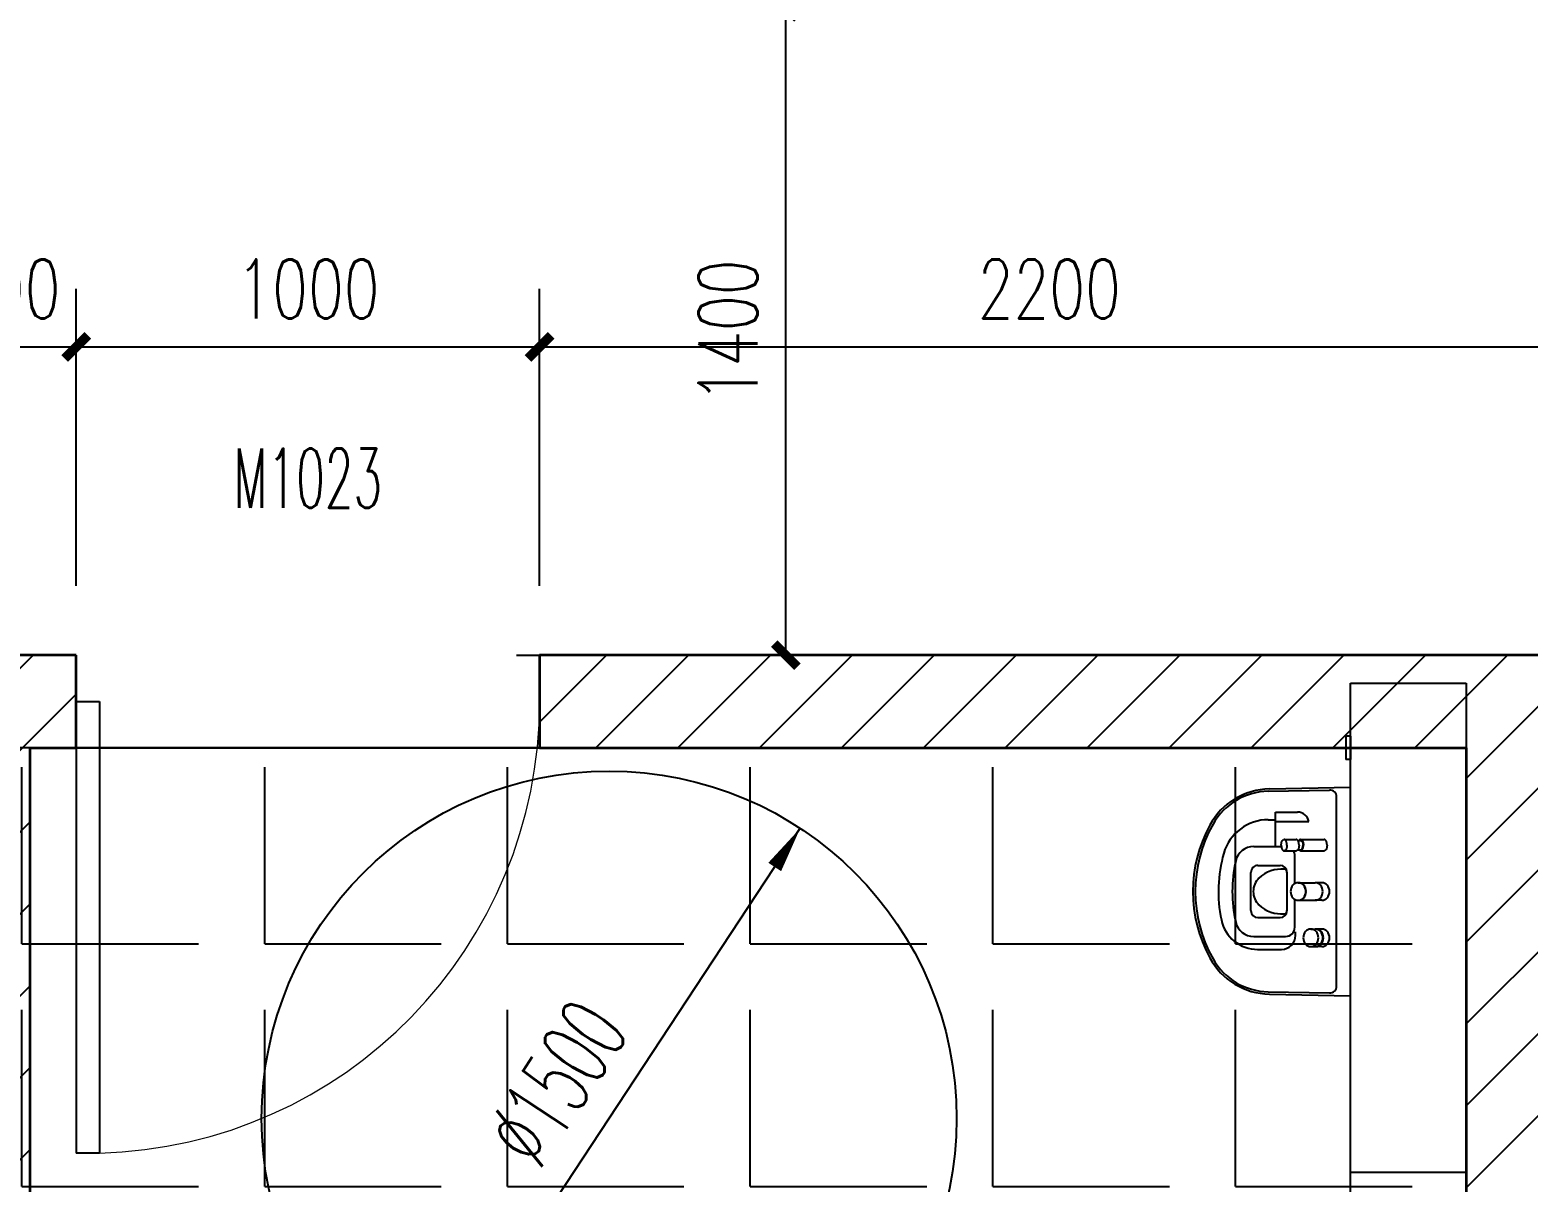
# Model space of a CAD drawing. Header units: millimetres. Extents: x 434053 to 1059003, y -2417481 to 936527.
# Drawn here: x 551930 to 555163, y -2129059 to -2126572 of the extents above; entities that cross this region are included whole.
import ezdxf

# ---------------------------------------------------------------- set-up
doc = ezdxf.new("R2010")
doc.units = ezdxf.units.MM
doc.header["$LTSCALE"] = 1000
doc.header["$MEASUREMENT"] = 0
doc.layers.get('Defpoints').update_dxf_attribs({"color": 6})
for name, color, linetype in [('A-ANNO-DIMS', 3, 'Continuous'), ('A-WALL-PATT', 8, 'Continuous'), ('fur2023', 252, 'Continuous'), ('PUB_HATCH', 8, 'Continuous'), ('WINDOW', 4, 'Continuous'), ('WINDOW_TEXT', 7, 'Continuous')]:
    doc.layers.add(name, color=color, linetype=linetype)
doc.layers.add('A-WALL', color=5, linetype='Continuous', lineweight=35)
doc.styles.add('_TCH_DIM', font='SIMPLEX.shx', dxfattribs={"width": 0.8, "height": 3, "bigfont": 'GBCBIG.shx'})
doc.styles.add('_TCH_DIM_T3', font='SIMPLEX', dxfattribs={"width": 0.705882, "bigfont": 'GBCBIG'})
doc.styles.add('_TCH_WINDOW', font='SIMPLEX.shx', dxfattribs={"width": 0.8, "height": 3.5, "bigfont": 'GBCBIG.shx'})
doc.dimstyles.new('_TCH_ARCH&&50', dxfattribs={"dimtxt": 127.5, "dimasz": 50, "dimexe": 125, "dimexo": 150, "dimgap": 61.25, "dimtad": 1, "dimdec": 0, "dimzin": 0, "dimdsep": 46, "dimtxsty": '_TCH_DIM_T3', "dimblk": 'ARCHTICK', "dimcen": 0.09, "dimclrt": 7, "dimazin": 2, "dimtfac": 1, "dimtdec": 0, "dimtix": 1, "dimtmove": 2, "dimatfit": 3, "dimfxl": 1, "dimtolj": 1, "dimtzin": 0, "dimarcsym": 0})
pattern_1 = [(45, (-1713816.56, -1462893.01), (-88.388383, 88.388383), [])]

# ---------------------------------------------------------------- blocks, each defined once
blk = doc.blocks.new('dgasdgghAccessible Toilet')
at = {"linetype": 'Continuous'}
for p, q in [((-2190, 0), (0, 0)), ((-2190, -250.000048), (-2190, 0)), ((-1133, 0), (-1133, -250.000048)), ((-1950, -0.000048), (-1530, -0.000048)), ((-200, -250.000048), (-2190, -250.000048)), ((-2075, -250.000048), (-2075, -260.000048)), ((-2075, -250.000048), (-2025, -250.000048)), ((-2025, -250.000048), (-2025, -260.000048)), ((-1965.000003, -251.314868), (-1965.000003, -250.000048)), ((-1514.999997, -250.000048), (-1965.000003, -250.000048)), ((-1961.559169, -424.767429), (-1965.000003, -250.000048)), ((-1518.440831, -424.767429), (-1514.999997, -250.000048)), ((-1514.999997, -250.000048), (-1514.999997, -251.314868)), ((-2075, -260.000048), (-2025, -260.000048)), ((-1535.889836, -280.000048), (-1944.110164, -280.000048)), ((-1956.503519, -427.544797), (-1959.107258, -295.295312)), ((-1852.305516, -305.595525), (-1852.500001, -306.672118)), ((-1852.500001, -357.657448), (-1852.500001, -306.672118)), ((-1851.76208, -304.598146), (-1852.305516, -305.595525)), ((-1850.968125, -303.733218), (-1851.76208, -304.598146)), ((-1850.035722, -303.019414), (-1850.968125, -303.733218)), ((-1849.056401, -302.449049), (-1850.035722, -303.019414)), ((-1848.089928, -302.001396), (-1849.056401, -302.449049)), ((-1847.168379, -301.652766), (-1848.089928, -302.001396)), ((-1846.304919, -301.381664), (-1847.168379, -301.652766)), ((-1845.501597, -301.170522), (-1846.304919, -301.381664)), ((-1844.754673, -301.005721), (-1845.501597, -301.170522)), ((-1844.057793, -300.876991), (-1844.754673, -301.005721)), ((-1843.403725, -300.776696), (-1844.057793, -300.876991)), ((-1842.785216, -300.699207), (-1843.403725, -300.776696)), ((-1842.195363, -300.640411), (-1842.785216, -300.699207)), ((-1841.627732, -300.597346), (-1842.195363, -300.640411)), ((-1841.076334, -300.567933), (-1841.627732, -300.597346)), ((-1840.535547, -300.550803), (-1841.076334, -300.567933)), ((-1840.000001, -300.545177), (-1840.535547, -300.550803)), ((-1840.000001, -300.545177), (-1839.464456, -300.550803)), ((-1839.464456, -300.550803), (-1838.923669, -300.567933)), ((-1838.923669, -300.567933), (-1838.372271, -300.597346)), ((-1838.372271, -300.597346), (-1837.80464, -300.640411)), ((-1837.80464, -300.640411), (-1837.214787, -300.699207)), ((-1837.214787, -300.699207), (-1836.596278, -300.776696)), ((-1836.596278, -300.776696), (-1835.94221, -300.876991)), ((-1835.94221, -300.876991), (-1835.24533, -301.005721)), ((-1835.24533, -301.005721), (-1834.498406, -301.170522)), ((-1834.498406, -301.170522), (-1833.695084, -301.381664)), ((-1833.695084, -301.381664), (-1832.831624, -301.652766)), ((-1832.831624, -301.652766), (-1831.910075, -302.001396)), ((-1831.910075, -302.001396), (-1830.943602, -302.449049)), ((-1830.943602, -302.449049), (-1829.964281, -303.019414)), ((-1829.964281, -303.019414), (-1829.031878, -303.733218)), ((-1829.031878, -303.733218), (-1828.237923, -304.598146)), ((-1828.237923, -304.598146), (-1827.694487, -305.595525)), ((-1827.694487, -305.595525), (-1827.500001, -306.672118)), ((-1827.500001, -357.657448), (-1827.500001, -306.672118)), ((-1758.63767, -308.440256), (-1758.999999, -311.65453)), ((-1758.999999, -311.65453), (-1758.999999, -326.169702)), ((-1758.63767, -322.955428), (-1758.999999, -326.169702)), ((-1758.63767, -323.020109), (-1758.999999, -326.234383)), ((-1757.561168, -305.362011), (-1758.63767, -308.440256)), ((-1757.561168, -319.877183), (-1758.63767, -322.955428)), ((-1757.561168, -319.941864), (-1758.63767, -323.020109)), ((-1755.804411, -302.518204), (-1757.561168, -305.362011)), ((-1755.804411, -317.033377), (-1757.561168, -319.877183)), ((-1755.804411, -317.098057), (-1757.561168, -319.941864)), ((-1753.435028, -300.019454), (-1755.804411, -302.518204)), ((-1753.435028, -314.534626), (-1755.804411, -317.033377)), ((-1753.435028, -314.599307), (-1755.804411, -317.098057)), ((-1750.54972, -297.967508), (-1753.435028, -300.019454)), ((-1750.54972, -312.48268), (-1753.435028, -314.534626)), ((-1750.54972, -312.547361), (-1753.435028, -314.599307)), ((-1747.265975, -296.446112), (-1750.54972, -297.967508)), ((-1747.265975, -310.961284), (-1750.54972, -312.48268)), ((-1747.265975, -311.025965), (-1750.54972, -312.547361)), ((-1743.711524, -295.513834), (-1747.265975, -296.446112)), ((-1743.711524, -310.029006), (-1747.265975, -310.961284)), ((-1743.711524, -310.093686), (-1747.265975, -311.025965)), ((-1739.999999, -295.200047), (-1743.711524, -295.513834)), ((-1739.999999, -309.71522), (-1743.711524, -310.029006)), ((-1739.999999, -309.7799), (-1743.711524, -310.093686)), ((-1736.288475, -295.513834), (-1739.999999, -295.200047)), ((-1736.288475, -310.029006), (-1739.999999, -309.71522)), ((-1736.288475, -310.093686), (-1739.999999, -309.7799)), ((-1732.734024, -296.446112), (-1736.288475, -295.513834)), ((-1732.734024, -310.961284), (-1736.288475, -310.029006)), ((-1732.734024, -311.025965), (-1736.288475, -310.093686)), ((-1729.450279, -297.967508), (-1732.734024, -296.446112)), ((-1729.450279, -312.48268), (-1732.734024, -310.961284)), ((-1729.450279, -312.547361), (-1732.734024, -311.025965)), ((-1726.564971, -300.019454), (-1729.450279, -297.967508)), ((-1726.564971, -314.534626), (-1729.450279, -312.48268)), ((-1726.564971, -314.599307), (-1729.450279, -312.547361)), ((-1724.195587, -302.518204), (-1726.564971, -300.019454)), ((-1724.195587, -317.033377), (-1726.564971, -314.534626)), ((-1724.195587, -317.098057), (-1726.564971, -314.599307)), ((-1722.438831, -305.362011), (-1724.195587, -302.518204)), ((-1722.438831, -319.877183), (-1724.195587, -317.033377)), ((-1722.438831, -319.941864), (-1724.195587, -317.098057)), ((-1721.362328, -308.440256), (-1722.438831, -305.362011)), ((-1721.362328, -322.955428), (-1722.438831, -319.877183)), ((-1721.362328, -323.020109), (-1722.438831, -319.941864)), ((-1720.999999, -311.65453), (-1721.362328, -308.440256)), ((-1720.999999, -326.169702), (-1721.362328, -322.955428)), ((-1720.999999, -326.234383), (-1721.362328, -323.020109)), ((-1720.999999, -311.65453), (-1720.999999, -326.169702)), ((-1658.63767, -308.440256), (-1658.999999, -311.65453)), ((-1658.999999, -311.65453), (-1658.999999, -324.669703)), ((-1658.63767, -321.455428), (-1658.999999, -324.669703)), ((-1658.63767, -322.818375), (-1658.999999, -326.03265)), ((-1657.561168, -305.362011), (-1658.63767, -308.440256)), ((-1657.561168, -318.377183), (-1658.63767, -321.455428)), ((-1657.561168, -319.740131), (-1658.63767, -322.818375)), ((-1655.804411, -302.518204), (-1657.561168, -305.362011)), ((-1655.804411, -315.533377), (-1657.561168, -318.377183)), ((-1655.804411, -316.896324), (-1657.561168, -319.740131)), ((-1653.435028, -300.019453), (-1655.804411, -302.518204)), ((-1653.435028, -313.034626), (-1655.804411, -315.533377)), ((-1653.435028, -314.397573), (-1655.804411, -316.896324)), ((-1650.54972, -297.967507), (-1653.435028, -300.019453)), ((-1650.54972, -310.98268), (-1653.435028, -313.034626)), ((-1650.54972, -312.345627), (-1653.435028, -314.397573)), ((-1650.54972, -321.845627), (-1653.435028, -323.897573)), ((-1647.265975, -296.446112), (-1650.54972, -297.967507)), ((-1647.265975, -309.461285), (-1650.54972, -310.98268)), ((-1647.265975, -310.824232), (-1650.54972, -312.345627)), ((-1647.265975, -320.324232), (-1650.54972, -321.845627)), ((-1643.711524, -295.513833), (-1647.265975, -296.446112)), ((-1643.711524, -308.529006), (-1647.265975, -309.461285)), ((-1643.711524, -309.891953), (-1647.265975, -310.824232)), ((-1643.711524, -319.391953), (-1647.265975, -320.324232)), ((-1639.999999, -295.200047), (-1643.711524, -295.513833)), ((-1639.999999, -308.21522), (-1643.711524, -308.529006)), ((-1639.999999, -309.578167), (-1643.711524, -309.891953)), ((-1639.999999, -319.078167), (-1643.711524, -319.391953)), ((-1636.288475, -295.513833), (-1639.999999, -295.200047)), ((-1636.288475, -308.529006), (-1639.999999, -308.21522)), ((-1636.288475, -309.891953), (-1639.999999, -309.578167)), ((-1636.288475, -319.391953), (-1639.999999, -319.078167)), ((-1632.734024, -296.446112), (-1636.288475, -295.513833)), ((-1632.734024, -309.461285), (-1636.288475, -308.529006)), ((-1632.734024, -310.824232), (-1636.288475, -309.891953)), ((-1632.734024, -320.324232), (-1636.288475, -319.391953)), ((-1629.450279, -297.967507), (-1632.734024, -296.446112)), ((-1629.450279, -310.98268), (-1632.734024, -309.461285)), ((-1629.450279, -312.345627), (-1632.734024, -310.824232)), ((-1629.450279, -321.845627), (-1632.734024, -320.324232)), ((-1626.564971, -300.019453), (-1629.450279, -297.967507)), ((-1626.564971, -313.034626), (-1629.450279, -310.98268)), ((-1626.564971, -314.397573), (-1629.450279, -312.345627)), ((-1626.564971, -323.897573), (-1629.450279, -321.845627)), ((-1624.195587, -302.518204), (-1626.564971, -300.019453)), ((-1624.195587, -315.533377), (-1626.564971, -313.034626)), ((-1624.195587, -316.896324), (-1626.564971, -314.397573)), ((-1622.438831, -305.362011), (-1624.195587, -302.518204)), ((-1622.438831, -318.377183), (-1624.195587, -315.533377)), ((-1622.438831, -319.740131), (-1624.195587, -316.896324)), ((-1621.362328, -308.440256), (-1622.438831, -305.362011)), ((-1621.362328, -321.455428), (-1622.438831, -318.377183)), ((-1621.362328, -322.818375), (-1622.438831, -319.740131)), ((-1620.999999, -311.65453), (-1621.362328, -308.440256)), ((-1620.999999, -324.669703), (-1621.362328, -321.455428)), ((-1620.999999, -326.03265), (-1621.362328, -322.818375)), ((-1620.999999, -311.65453), (-1620.999999, -324.669703)), ((-1523.496481, -427.544797), (-1520.892742, -295.295312)), ((-1890.899361, -412.00005), (-1890.899361, -339.755668)), ((-1852.072128, -356.068122), (-1851.76208, -355.583476)), ((-1851.76208, -355.583476), (-1851.389219, -355.132519)), ((-1851.389219, -355.132519), (-1850.968125, -354.718548)), ((-1850.968125, -354.718548), (-1850.512791, -354.342778)), ((-1850.512791, -354.342778), (-1850.035722, -354.004744)), ((-1850.035722, -354.004744), (-1849.547449, -353.702765)), ((-1849.547449, -353.702765), (-1849.056401, -353.434379)), ((-1849.49044, -355.984028), (-1849.228029, -355.611643)), ((-1849.228029, -355.611643), (-1848.927747, -355.265266)), ((-1849.056401, -353.434379), (-1848.569005, -353.196707)), ((-1848.927747, -355.265266), (-1848.598431, -354.946374)), ((-1848.598431, -354.946374), (-1848.248341, -354.655298)), ((-1848.569005, -353.196707), (-1848.089928, -352.986726)), ((-1848.248341, -354.655298), (-1847.884792, -354.391461)), ((-1848.089928, -352.986726), (-1847.622375, -352.80146)), ((-1847.884792, -354.391461), (-1847.513966, -354.153629)), ((-1847.622375, -352.80146), (-1847.168379, -352.638096)), ((-1847.513966, -354.153629), (-1847.140882, -353.940141)), ((-1847.168379, -352.638096), (-1846.729074, -352.494049)), ((-1847.140882, -353.940141), (-1846.769457, -353.749101)), ((-1846.769457, -353.749101), (-1846.402626, -353.578526)), ((-1846.729074, -352.494049), (-1846.304919, -352.366994)), ((-1846.402626, -353.578526), (-1846.042491, -353.426451)), ((-1846.304919, -352.366994), (-1845.895885, -352.254866)), ((-1846.042491, -353.426451), (-1845.690472, -353.290996)), ((-1845.895885, -352.254866), (-1845.501597, -352.155852)), ((-1845.690472, -353.290996), (-1845.347444, -353.170411)), ((-1845.501597, -352.155852), (-1845.121447, -352.068371)), ((-1845.347444, -353.170411), (-1845.013857, -353.063095)), ((-1845.121447, -352.068371), (-1844.754673, -351.991052)), ((-1845.013857, -353.063095), (-1844.689842, -352.967607)), ((-1844.754673, -351.991052), (-1844.400422, -351.922709)), ((-1844.689842, -352.967607), (-1844.37529, -352.882659)), ((-1844.400422, -351.922709), (-1844.057793, -351.862321)), ((-1844.37529, -352.882659), (-1844.069918, -352.80711)), ((-1844.069918, -352.80711), (-1843.773323, -352.739959)), ((-1844.057793, -351.862321), (-1843.725866, -351.809012)), ((-1843.773323, -352.739959), (-1843.485019, -352.680327)), ((-1843.725866, -351.809012), (-1843.403725, -351.762026)), ((-1843.485019, -352.680327), (-1843.204465, -352.627447)), ((-1843.403725, -351.762026), (-1843.090467, -351.720718)), ((-1843.204465, -352.627447), (-1842.93109, -352.580653)), ((-1843.090467, -351.720718), (-1842.785216, -351.684537)), ((-1842.93109, -352.580653), (-1842.664306, -352.539367)), ((-1842.785216, -351.684537), (-1842.487121, -351.653011)), ((-1842.664306, -352.539367), (-1842.403518, -352.503091)), ((-1842.487121, -351.653011), (-1842.195363, -351.625741)), ((-1842.403518, -352.503091), (-1842.148135, -352.471394)), ((-1842.195363, -351.625741), (-1841.909154, -351.602391)), ((-1842.148135, -352.471394), (-1841.897574, -352.44391)), ((-1841.909154, -351.602391), (-1841.627732, -351.582676)), ((-1841.897574, -352.44391), (-1841.65126, -352.420326)), ((-1841.65126, -352.420326), (-1841.408629, -352.400378)), ((-1841.627732, -351.582676), (-1841.350362, -351.566363)), ((-1841.408629, -352.400378), (-1841.169131, -352.383848)), ((-1841.350362, -351.566363), (-1841.076334, -351.553263)), ((-1841.169131, -352.383848), (-1840.932223, -352.370556)), ((-1841.076334, -351.553263), (-1840.804954, -351.543224)), ((-1840.932223, -352.370556), (-1840.697376, -352.36036)), ((-1840.804954, -351.543224), (-1840.535547, -351.536133)), ((-1840.697376, -352.36036), (-1840.464067, -352.353153)), ((-1840.535547, -351.536133), (-1840.267448, -351.53191)), ((-1840.464067, -352.353153), (-1840.231779, -352.348859)), ((-1840.267448, -351.53191), (-1840.000001, -351.530507)), ((-1840.231779, -352.348859), (-1840.000001, -352.347432)), ((-1839.732555, -351.53191), (-1840.000001, -351.530507)), ((-1839.768223, -352.348859), (-1840.000001, -352.347432)), ((-1839.535936, -352.353153), (-1839.768223, -352.348859)), ((-1839.464456, -351.536133), (-1839.732555, -351.53191)), ((-1839.302627, -352.36036), (-1839.535936, -352.353153)), ((-1839.195049, -351.543224), (-1839.464456, -351.536133)), ((-1839.06778, -352.370556), (-1839.302627, -352.36036)), ((-1838.923669, -351.553263), (-1839.195049, -351.543224)), ((-1838.830872, -352.383848), (-1839.06778, -352.370556)), ((-1838.649641, -351.566363), (-1838.923669, -351.553263)), ((-1838.591374, -352.400378), (-1838.830872, -352.383848)), ((-1838.372271, -351.582676), (-1838.649641, -351.566363)), ((-1838.348743, -352.420326), (-1838.591374, -352.400378)), ((-1838.090849, -351.602391), (-1838.372271, -351.582676)), ((-1838.102429, -352.44391), (-1838.348743, -352.420326)), ((-1837.851868, -352.471394), (-1838.102429, -352.44391)), ((-1837.80464, -351.625741), (-1838.090849, -351.602391)), ((-1837.596485, -352.503091), (-1837.851868, -352.471394)), ((-1837.512882, -351.653011), (-1837.80464, -351.625741)), ((-1837.335697, -352.539367), (-1837.596485, -352.503091)), ((-1837.214787, -351.684537), (-1837.512882, -351.653011)), ((-1837.068913, -352.580653), (-1837.335697, -352.539367)), ((-1836.909536, -351.720718), (-1837.214787, -351.684537)), ((-1836.795538, -352.627447), (-1837.068913, -352.580653)), ((-1836.596278, -351.762026), (-1836.909536, -351.720718)), ((-1836.514984, -352.680327), (-1836.795538, -352.627447)), ((-1836.274137, -351.809012), (-1836.596278, -351.762026)), ((-1836.22668, -352.739959), (-1836.514984, -352.680327)), ((-1835.94221, -351.862321), (-1836.274137, -351.809012)), ((-1835.930085, -352.80711), (-1836.22668, -352.739959)), ((-1835.599581, -351.922709), (-1835.94221, -351.862321)), ((-1835.624713, -352.882659), (-1835.930085, -352.80711)), ((-1835.310161, -352.967607), (-1835.624713, -352.882659)), ((-1835.24533, -351.991052), (-1835.599581, -351.922709)), ((-1834.986146, -353.063095), (-1835.310161, -352.967607)), ((-1834.878556, -352.068371), (-1835.24533, -351.991052)), ((-1834.652559, -353.170411), (-1834.986146, -353.063095)), ((-1834.498406, -352.155852), (-1834.878556, -352.068371)), ((-1834.309531, -353.290996), (-1834.652559, -353.170411)), ((-1834.104118, -352.254866), (-1834.498406, -352.155852)), ((-1833.957512, -353.426451), (-1834.309531, -353.290996)), ((-1833.695084, -352.366994), (-1834.104118, -352.254866)), ((-1833.597377, -353.578526), (-1833.957512, -353.426451)), ((-1833.270929, -352.494049), (-1833.695084, -352.366994)), ((-1833.230546, -353.749101), (-1833.597377, -353.578526)), ((-1832.831624, -352.638096), (-1833.270929, -352.494049)), ((-1832.859121, -353.940141), (-1833.230546, -353.749101)), ((-1832.486037, -354.153629), (-1832.859121, -353.940141)), ((-1832.377628, -352.80146), (-1832.831624, -352.638096)), ((-1832.115211, -354.391461), (-1832.486037, -354.153629)), ((-1831.910075, -352.986726), (-1832.377628, -352.80146)), ((-1831.751662, -354.655298), (-1832.115211, -354.391461)), ((-1831.430998, -353.196707), (-1831.910075, -352.986726)), ((-1831.401572, -354.946374), (-1831.751662, -354.655298)), ((-1830.943602, -353.434379), (-1831.430998, -353.196707)), ((-1831.072256, -355.265266), (-1831.401572, -354.946374)), ((-1830.771974, -355.611643), (-1831.072256, -355.265266)), ((-1830.452553, -353.702765), (-1830.943602, -353.434379)), ((-1830.509563, -355.984028), (-1830.771974, -355.611643)), ((-1829.964281, -354.004744), (-1830.452553, -353.702765)), ((-1829.487212, -354.342778), (-1829.964281, -354.004744)), ((-1829.031878, -354.718548), (-1829.487212, -354.342778)), ((-1828.610784, -355.132519), (-1829.031878, -354.718548)), ((-1828.237923, -355.583476), (-1828.610784, -355.132519)), ((-1827.927875, -356.068122), (-1828.237923, -355.583476)), ((-1758.999999, -362.734383), (-1758.999999, -326.234382)), ((-1755.804145, -353.098057), (-1757.560902, -355.941864)), ((-1755.804145, -353.598057), (-1757.560902, -356.441864)), ((-1753.434762, -350.599307), (-1755.804145, -353.098057)), ((-1753.434762, -351.099307), (-1755.804145, -353.598057)), ((-1750.549453, -348.547361), (-1753.434762, -350.599307)), ((-1750.549453, -349.047361), (-1753.434762, -351.099307)), ((-1747.265708, -347.025965), (-1750.549453, -348.547361)), ((-1747.265708, -347.525965), (-1750.549453, -349.047361)), ((-1743.711257, -346.093686), (-1747.265708, -347.025965)), ((-1743.711257, -346.593686), (-1747.265708, -347.525965)), ((-1739.999733, -345.7799), (-1743.711257, -346.093686)), ((-1739.999733, -346.2799), (-1743.711257, -346.593686)), ((-1736.288209, -346.093686), (-1739.999733, -345.7799)), ((-1736.288209, -346.593686), (-1739.999733, -346.2799)), ((-1732.733758, -347.025965), (-1736.288209, -346.093686)), ((-1732.733758, -347.525965), (-1736.288209, -346.593686)), ((-1729.450013, -348.547361), (-1732.733758, -347.025965)), ((-1729.450013, -349.047361), (-1732.733758, -347.525965)), ((-1726.564704, -350.599307), (-1729.450013, -348.547361)), ((-1726.564704, -351.099307), (-1729.450013, -349.047361)), ((-1724.195321, -353.098057), (-1726.564704, -350.599307)), ((-1724.195321, -353.598057), (-1726.564704, -351.099307)), ((-1722.438565, -355.941864), (-1724.195321, -353.098057)), ((-1722.438565, -356.441864), (-1724.195321, -353.598057)), ((-1720.999999, -362.146352), (-1720.999999, -326.234383)), ((-1658.999999, -324.669703), (-1658.999888, -324.726748)), ((-1658.999999, -335.53265), (-1658.999999, -326.03265)), ((-1658.63767, -332.318375), (-1658.999999, -335.53265)), ((-1658.999999, -335.53265), (-1658.63767, -338.746924)), ((-1658.999888, -324.726748), (-1658.999553, -324.783748)), ((-1658.999553, -324.783748), (-1658.998995, -324.840703)), ((-1658.998995, -324.840703), (-1658.998214, -324.897611)), ((-1658.998214, -324.897611), (-1658.997211, -324.954472)), ((-1658.997211, -324.954472), (-1658.995987, -325.011287)), ((-1658.995987, -325.011287), (-1658.994541, -325.068055)), ((-1658.994541, -325.068055), (-1658.992873, -325.124775)), ((-1658.992873, -325.124775), (-1658.990985, -325.181448)), ((-1658.990985, -325.181448), (-1658.988877, -325.238072)), ((-1658.988877, -325.238072), (-1658.986548, -325.294649)), ((-1658.986548, -325.294649), (-1658.984, -325.351176)), ((-1657.561168, -329.240131), (-1658.63767, -332.318375)), ((-1658.63767, -338.746924), (-1657.561168, -341.825169)), ((-1655.804411, -326.396324), (-1657.561168, -329.240131)), ((-1657.561168, -341.825169), (-1655.804411, -344.668975)), ((-1653.435028, -323.897573), (-1655.804411, -326.396324)), ((-1655.804411, -344.668975), (-1653.435028, -347.167726)), ((-1653.435028, -347.167726), (-1650.54972, -349.219672)), ((-1650.54972, -349.219672), (-1647.265975, -350.741068)), ((-1647.265975, -350.741068), (-1643.711524, -351.673346)), ((-1643.711524, -351.673346), (-1639.999999, -351.987132)), ((-1639.999999, -351.987132), (-1636.288475, -351.673346)), ((-1636.288475, -351.673346), (-1632.734024, -350.741068)), ((-1632.734024, -350.741068), (-1629.450279, -349.219672)), ((-1629.450279, -349.219672), (-1626.564971, -347.167726)), ((-1624.195587, -326.396324), (-1626.564971, -323.897573)), ((-1626.564971, -347.167726), (-1624.195587, -344.668975)), ((-1622.438831, -329.240131), (-1624.195587, -326.396324)), ((-1624.195587, -344.668975), (-1622.438831, -341.825169)), ((-1621.362328, -332.318375), (-1622.438831, -329.240131)), ((-1622.438831, -341.825169), (-1621.362328, -338.746924)), ((-1620.999999, -335.53265), (-1621.362328, -332.318375)), ((-1621.362328, -338.746924), (-1620.999999, -335.53265)), ((-1621.015999, -325.351176), (-1621.01345, -325.294649)), ((-1621.01345, -325.294649), (-1621.011122, -325.238072)), ((-1621.011122, -325.238072), (-1621.009013, -325.181448)), ((-1621.009013, -325.181448), (-1621.007125, -325.124775)), ((-1621.007125, -325.124775), (-1621.005458, -325.068055)), ((-1621.005458, -325.068055), (-1621.004012, -325.011287)), ((-1621.004012, -325.011287), (-1621.002787, -324.954472)), ((-1621.002787, -324.954472), (-1621.001785, -324.897611)), ((-1621.001785, -324.897611), (-1621.001004, -324.840703)), ((-1621.001004, -324.840703), (-1621.000446, -324.783748)), ((-1621.000446, -324.783748), (-1621.000111, -324.726748)), ((-1621.000111, -324.726748), (-1620.999999, -324.669703)), ((-1620.999999, -335.53265), (-1620.999999, -326.03265)), ((-1911.553543, -412.00005), (-1911.553543, -364.375048)), ((-1852.500001, -357.657448), (-1852.450704, -357.113838)), ((-1852.500001, -357.657448), (-1852.450704, -358.201057)), ((-1852.305516, -366.038997), (-1852.500001, -367.11559)), ((-1852.500001, -393.165818), (-1852.500001, -367.115593)), ((-1852.450704, -357.113838), (-1852.305516, -356.580855)), ((-1852.450704, -358.201057), (-1852.305516, -358.734041)), ((-1852.305516, -356.580855), (-1852.072128, -356.068122)), ((-1852.305516, -358.734041), (-1852.072128, -359.246773)), ((-1851.76208, -365.041618), (-1852.305516, -366.038997)), ((-1852.072128, -359.246773), (-1851.76208, -359.73142)), ((-1851.76208, -359.73142), (-1851.389219, -360.182377)), ((-1850.968125, -364.17669), (-1851.76208, -365.041618)), ((-1851.389219, -360.182377), (-1850.968125, -360.596348)), ((-1850.968125, -360.596348), (-1850.512791, -360.972118)), ((-1850.035722, -363.462886), (-1850.968125, -364.17669)), ((-1850.512791, -360.972118), (-1850.035722, -361.310151)), ((-1850.035722, -361.310151), (-1850.000001, -361.333612)), ((-1849.056401, -362.892521), (-1850.035722, -363.462886)), ((-1850.000001, -357.657448), (-1849.966368, -357.222307)), ((-1850.000001, -363.439428), (-1850.000001, -357.657448)), ((-1849.966368, -357.222307), (-1849.866972, -356.7942)), ((-1849.866972, -356.7942), (-1849.70613, -356.379612)), ((-1849.70613, -356.379612), (-1849.49044, -355.984028)), ((-1848.089928, -362.444868), (-1849.056401, -362.892521)), ((-1847.168379, -362.096238), (-1848.089928, -362.444868)), ((-1846.304919, -361.825136), (-1847.168379, -362.096238)), ((-1846.304919, -387.875364), (-1847.168379, -388.146466)), ((-1845.501597, -361.613994), (-1846.304919, -361.825136)), ((-1845.501597, -387.664222), (-1846.304919, -387.875364)), ((-1844.754673, -361.449193), (-1845.501597, -361.613994)), ((-1844.754673, -387.499422), (-1845.501597, -387.664222)), ((-1844.057793, -361.320463), (-1844.754673, -361.449193)), ((-1844.057793, -387.370692), (-1844.754673, -387.499422)), ((-1843.403725, -361.220167), (-1844.057793, -361.320463)), ((-1843.403725, -387.270396), (-1844.057793, -387.370692)), ((-1842.785216, -361.142678), (-1843.403725, -361.220167)), ((-1842.785216, -387.192907), (-1843.403725, -387.270396)), ((-1842.195363, -361.083883), (-1842.785216, -361.142678)), ((-1842.195363, -387.134112), (-1842.785216, -387.192907)), ((-1841.627732, -361.040818), (-1842.195363, -361.083883)), ((-1841.627732, -387.091046), (-1842.195363, -387.134112)), ((-1841.076334, -361.011405), (-1841.627732, -361.040818)), ((-1841.076334, -387.061633), (-1841.627732, -387.091046)), ((-1840.535547, -360.994275), (-1841.076334, -361.011405)), ((-1840.535547, -387.044503), (-1841.076334, -387.061633)), ((-1840.000001, -360.988649), (-1840.535547, -360.994275)), ((-1840.000001, -387.038877), (-1840.535547, -387.044503)), ((-1840.000001, -360.988649), (-1839.464456, -360.994275)), ((-1840.000001, -387.038877), (-1839.464456, -387.044503)), ((-1839.464456, -360.994275), (-1838.923669, -361.011405)), ((-1839.464456, -387.044503), (-1838.923669, -387.061633)), ((-1838.923669, -361.011405), (-1838.372271, -361.040818)), ((-1838.923669, -387.061633), (-1838.372271, -387.091046)), ((-1838.372271, -361.040818), (-1837.80464, -361.083883)), ((-1838.372271, -387.091046), (-1837.80464, -387.134112)), ((-1837.80464, -361.083883), (-1837.214787, -361.142678)), ((-1837.80464, -387.134112), (-1837.214787, -387.192907)), ((-1837.214787, -361.142678), (-1836.596278, -361.220167)), ((-1837.214787, -387.192907), (-1836.596278, -387.270396)), ((-1836.596278, -361.220167), (-1835.94221, -361.320463)), ((-1836.596278, -387.270396), (-1835.94221, -387.370692)), ((-1835.94221, -361.320463), (-1835.24533, -361.449193)), ((-1835.94221, -387.370692), (-1835.24533, -387.499422)), ((-1835.24533, -361.449193), (-1834.498406, -361.613994)), ((-1835.24533, -387.499422), (-1834.498406, -387.664222)), ((-1834.498406, -361.613994), (-1833.695084, -361.825136)), ((-1834.498406, -387.664222), (-1833.695084, -387.875364)), ((-1833.695084, -361.825136), (-1832.831624, -362.096238)), ((-1833.695084, -387.875364), (-1832.831624, -388.146466)), ((-1832.831624, -362.096238), (-1831.910075, -362.444868)), ((-1831.910075, -362.444868), (-1830.943602, -362.892521)), ((-1830.943602, -362.892521), (-1829.964281, -363.462886)), ((-1830.293873, -356.379612), (-1830.509563, -355.984028)), ((-1830.133031, -356.7942), (-1830.293873, -356.379612)), ((-1830.033635, -357.222307), (-1830.133031, -356.7942)), ((-1830.000001, -357.657448), (-1830.033635, -357.222307)), ((-1830.000001, -363.439428), (-1830.000001, -357.657448)), ((-1829.487212, -360.972118), (-1829.964281, -361.310151)), ((-1829.964281, -363.462886), (-1829.031878, -364.17669)), ((-1829.031878, -360.596348), (-1829.487212, -360.972118)), ((-1828.610784, -360.182377), (-1829.031878, -360.596348)), ((-1829.031878, -364.17669), (-1828.237923, -365.041618)), ((-1828.237923, -359.73142), (-1828.610784, -360.182377)), ((-1827.927875, -359.246773), (-1828.237923, -359.73142)), ((-1828.237923, -365.041618), (-1827.694487, -366.038997)), ((-1827.694487, -356.580855), (-1827.927875, -356.068122)), ((-1827.694487, -358.734041), (-1827.927875, -359.246773)), ((-1827.549299, -357.113838), (-1827.694487, -356.580855)), ((-1827.549299, -358.201057), (-1827.694487, -358.734041)), ((-1827.694487, -366.038997), (-1827.500001, -367.11559)), ((-1827.500001, -357.657448), (-1827.549299, -357.113838)), ((-1827.500001, -357.657448), (-1827.549299, -358.201057)), ((-1827.500001, -393.165818), (-1827.500001, -367.115593)), ((-1756.890199, -370.112624), (-1817.000002, -370.112624)), ((-1782.070787, -387.00005), (-1697.929213, -387.00005)), ((-1758.999998, -362.727043), (-1758.999999, -362.734383)), ((-1758.999999, -362.734383), (-1758.63767, -365.948657)), ((-1758.999992, -362.719704), (-1758.999998, -362.727043)), ((-1758.999983, -362.712365), (-1758.999992, -362.719704)), ((-1758.99997, -362.705027), (-1758.999983, -362.712365)), ((-1758.999953, -362.69769), (-1758.99997, -362.705027)), ((-1758.999933, -362.690354), (-1758.999953, -362.69769)), ((-1758.999909, -362.683019), (-1758.999933, -362.690354)), ((-1758.999881, -362.675684), (-1758.999909, -362.683019)), ((-1758.99985, -362.66835), (-1758.999881, -362.675684)), ((-1758.999814, -362.661017), (-1758.99985, -362.66835)), ((-1758.999776, -362.653684), (-1758.999814, -362.661017)), ((-1758.999733, -362.646353), (-1758.999776, -362.653684)), ((-1758.637404, -359.020109), (-1758.999733, -362.234383)), ((-1758.637404, -359.520109), (-1758.999733, -362.734383)), ((-1758.999733, -362.734383), (-1758.999733, -362.234383)), ((-1758.999733, -362.734383), (-1758.637404, -365.948657)), ((-1758.63767, -365.948657), (-1757.561168, -369.026902)), ((-1757.560902, -355.941864), (-1758.637404, -359.020109)), ((-1757.560902, -356.441864), (-1758.637404, -359.520109)), ((-1758.637404, -365.948657), (-1757.560902, -369.026902)), ((-1757.561168, -369.026902), (-1755.804411, -371.870709)), ((-1757.560902, -369.026902), (-1755.804145, -371.870709)), ((-1755.804411, -371.870709), (-1753.435028, -374.369459)), ((-1755.804145, -371.870709), (-1753.434762, -374.369459)), ((-1753.435028, -374.369459), (-1750.54972, -376.421405)), ((-1753.434762, -374.369459), (-1750.549453, -376.421405)), ((-1750.54972, -376.421405), (-1747.265975, -377.942801)), ((-1750.549453, -376.421405), (-1747.265708, -377.942801)), ((-1747.265975, -377.942801), (-1743.711524, -378.875079)), ((-1747.265708, -377.942801), (-1743.711257, -378.875079)), ((-1743.711524, -378.875079), (-1739.999999, -379.188866)), ((-1743.711257, -378.875079), (-1739.999733, -379.188866)), ((-1739.999733, -379.188866), (-1736.288209, -378.875079)), ((-1736.288209, -378.875079), (-1732.733758, -377.942801)), ((-1732.733758, -377.942801), (-1729.450013, -376.421405)), ((-1729.450013, -376.421405), (-1726.564704, -374.369459)), ((-1726.564704, -374.369459), (-1724.195321, -371.870709)), ((-1724.195321, -371.870709), (-1722.438565, -369.026902)), ((-1662.999998, -370.112624), (-1723.109267, -370.112624)), ((-1721.362062, -359.020109), (-1722.438565, -355.941864)), ((-1721.362062, -359.520109), (-1722.438565, -356.441864)), ((-1722.438565, -369.026902), (-1721.362062, -365.948657)), ((-1720.999733, -362.234383), (-1721.362062, -359.020109)), ((-1720.999733, -362.734383), (-1721.362062, -359.520109)), ((-1721.362062, -365.948657), (-1720.999733, -362.734383)), ((-1720.999733, -362.734383), (-1720.999733, -362.234383)), ((-1644.999999, -368.736955), (-1652.71585, -368.736955)), ((-1837.000002, -412.00005), (-1911.553543, -412.00005)), ((-1895.000002, -427.288895), (-1895.000002, -412.00005)), ((-1852.305516, -392.089225), (-1852.500001, -393.165818)), ((-1852.305516, -394.242411), (-1852.500001, -393.165818)), ((-1851.76208, -391.091846), (-1852.305516, -392.089225)), ((-1851.76208, -395.23979), (-1852.305516, -394.242411)), ((-1850.968125, -390.226918), (-1851.76208, -391.091846)), ((-1850.968125, -396.104718), (-1851.76208, -395.23979)), ((-1850.035722, -389.513115), (-1850.968125, -390.226918)), ((-1850.035722, -396.818521), (-1850.968125, -396.104718)), ((-1849.056401, -388.942749), (-1850.035722, -389.513115)), ((-1849.056401, -397.388887), (-1850.035722, -396.818521)), ((-1848.089928, -388.495097), (-1849.056401, -388.942749)), ((-1848.089928, -397.83654), (-1849.056401, -397.388887)), ((-1847.168379, -388.146466), (-1848.089928, -388.495097)), ((-1847.168379, -398.18517), (-1848.089928, -397.83654)), ((-1846.304919, -398.456272), (-1847.168379, -398.18517)), ((-1845.501597, -398.667414), (-1846.304919, -398.456272)), ((-1844.754673, -398.832214), (-1845.501597, -398.667414)), ((-1844.057793, -398.960945), (-1844.754673, -398.832214)), ((-1843.403725, -399.06124), (-1844.057793, -398.960945)), ((-1842.785216, -399.138729), (-1843.403725, -399.06124)), ((-1842.195363, -399.197524), (-1842.785216, -399.138729)), ((-1841.627732, -399.24059), (-1842.195363, -399.197524)), ((-1841.076334, -399.270003), (-1841.627732, -399.24059)), ((-1840.535547, -399.287133), (-1841.076334, -399.270003)), ((-1840.000001, -399.292759), (-1840.535547, -399.287133)), ((-1840.000001, -399.292759), (-1839.464456, -399.287133)), ((-1839.464456, -399.287133), (-1838.923669, -399.270003)), ((-1838.923669, -399.270003), (-1838.372271, -399.24059)), ((-1838.372271, -399.24059), (-1837.80464, -399.197524)), ((-1837.80464, -399.197524), (-1837.214787, -399.138729)), ((-1837.214787, -399.138729), (-1836.596278, -399.06124)), ((-1837.000002, -458.675039), (-1837.000002, -399.113787)), ((-1836.596278, -399.06124), (-1835.94221, -398.960945)), ((-1835.94221, -398.960945), (-1835.24533, -398.832214)), ((-1835.24533, -398.832214), (-1834.498406, -398.667414)), ((-1834.498406, -398.667414), (-1833.695084, -398.456272)), ((-1833.695084, -398.456272), (-1832.831624, -398.18517)), ((-1832.831624, -388.146466), (-1831.910075, -388.495097)), ((-1832.831624, -398.18517), (-1831.910075, -397.83654)), ((-1831.910075, -388.495097), (-1830.943602, -388.942749)), ((-1831.910075, -397.83654), (-1830.943602, -397.388887)), ((-1830.943602, -388.942749), (-1829.964281, -389.513115)), ((-1830.943602, -397.388887), (-1829.964281, -396.818521)), ((-1829.964281, -389.513115), (-1829.031878, -390.226918)), ((-1829.964281, -396.818521), (-1829.031878, -396.104718)), ((-1829.031878, -390.226918), (-1828.237923, -391.091846)), ((-1829.031878, -396.104718), (-1828.237923, -395.23979)), ((-1828.237923, -391.091846), (-1827.694487, -392.089225)), ((-1828.237923, -395.23979), (-1827.694487, -394.242411)), ((-1827.694487, -392.089225), (-1827.500001, -393.165818)), ((-1827.694487, -394.242411), (-1827.500001, -393.165818)), ((-1796.316912, -449.789707), (-1796.316912, -402.00005)), ((-1691.683088, -401.078142), (-1691.683088, -397.00005)), ((-1683.683088, -449.789707), (-1683.683088, -402.00005)), ((-1642.999998, -458.675039), (-1642.999998, -390.112624)), ((-1614.999998, -450.348605), (-1614.999998, -398.736955)), ((-1698.683089, -464.789708), (-1781.316911, -464.789708))]:
    blk.add_line(p, q, dxfattribs=at)
for centre, radius, start, end in [((-1944.110164, -295.000048), 15, 90, 181.127898014), ((-1535.889836, -295.000048), 15, 358.872101986, 90), ((-1886.553542, -364.375048), 25, 100.01073699, 180), ((-1817.000002, -390.112624), 20, 90, 121.668241953), ((-1781.316911, -402.00005), 15, 90, 180), ((-1782.070787, -393.00005), 6, 90, 174.656152043), ((-1698.683089, -402.00005), 15, 0, 90), ((-1697.929213, -393.00005), 6, 5.343847957, 90), ((-1662.999998, -390.112624), 20, 0, 90), ((-1644.999999, -398.736955), 30, 0, 90), ((-1718.348948, -398.960535), 70.000001, 174.656152043, 223.804844045), ((-1761.651052, -398.960535), 70.000001, 316.195155955, 5.343847957), ((-1811.58823, -421.814789), 150.000002, 181.127898014, 241.493735041), ((-1816.530642, -424.789), 140.000002, 181.127898014, 240.412901023), ((-1795.000001, -427.288895), 100.000001, 180, 254.037986007), ((-1781.316911, -449.789707), 15, 180, 270), ((-1740, -419.726661), 40.000001, 223.804844045, 316.195155955), ((-1698.683089, -449.789707), 15, 270, 0), ((-1694.999999, -450.348605), 80.000001, 281.802891944, 0), ((-1668.41177, -421.814789), 150.000002, 298.506264959, 358.872101986), ((-1663.469358, -424.789), 140.000002, 299.587098977, 358.872101986), ((-1797.000002, -458.675039), 40.000001, 180, 257.336142938), ((-1682.999998, -458.675039), 40.000001, 282.663857062, 0), ((-1740, -205.000047), 300.000004, 257.336142938, 282.663857062), ((-1740, -290.000048), 295.000004, 240.412901023, 299.587098977), ((-1740, -235.000047), 300.000004, 254.037986007, 281.802891944), ((-1740, -290.000048), 300.000004, 241.493735041, 298.506264959)]:
    blk.add_arc(centre, radius, start, end, dxfattribs=at)
blk = doc.blocks.new('adfasdfdgdf')
at = {"layer": 'fur2023'}
blk.add_circle((-1850, 5025.7, 0), 750, dxfattribs=at)
at = {"layer": 'fur2023', "rotation": 270}
blk.add_blockref('dgasdgghAccessible Toilet', (0, 3775.7, 0), dxfattribs=at)
blk = doc.blocks.new('_ArchTick')
at = {"color": 0, "linetype": 'ByBlock', "const_width": 0.4}
blk.add_lwpolyline([(-0.5, -0.5), (0.5, 0.5)], dxfattribs=at)
blk = doc.blocks.new('*D818')
at = {"layer": 'A-ANNO-DIMS', "color": 0, "lineweight": -2, "transparency": 16777216}
for p, q in [((552979.8, -2126521.7), (553686.3, -2126521.7)), ((553561.3, -2127921.7), (553561.3, -2126521.7)), ((552979.8, -2127921.7), (553686.3, -2127921.7))]:
    blk.add_line(p, q, dxfattribs=at)
at = {"layer": 'Defpoints', "color": 0, "transparency": 16777216}
for p in [(552829.8, -2126521.7), (553561.3, -2126521.7), (552829.8, -2127921.7)]:
    blk.add_point(p, dxfattribs=at)
at = {"layer": 'A-ANNO-DIMS', "color": 0, "lineweight": -2, "transparency": 16777216, "xscale": 50, "yscale": 50, "zscale": 50}
for p, rotation in [((553561.3, -2126521.7), 90), ((553561.3, -2127921.7), 270)]:
    blk.add_blockref('_ArchTick', p, dxfattribs=dict(at, rotation=rotation))
at = {"layer": 'A-ANNO-DIMS', "color": 7, "transparency": 16777216, "insert": (553436.3, -2127221.7), "char_height": 127.5, "attachment_point": 5, "rotation": 90, "style": '_TCH_DIM_T3'}
blk.add_mtext('\\A1;1400', dxfattribs=at)
blk = doc.blocks.new('*D819')
at = {"layer": 'A-ANNO-DIMS', "color": 0, "lineweight": -2, "transparency": 16777216}
for p, q in [((553029.8, -2127771.7), (553029.8, -2127130.8)), ((555229.8, -2127771.7), (555229.8, -2127130.8)), ((553029.8, -2127255.8), (555229.8, -2127255.8))]:
    blk.add_line(p, q, dxfattribs=at)
at = {"layer": 'Defpoints', "color": 0, "transparency": 16777216}
for p in [(555229.8, -2127255.8), (553029.8, -2127921.7), (555229.8, -2127921.7)]:
    blk.add_point(p, dxfattribs=at)
at = {"layer": 'A-ANNO-DIMS', "color": 0, "lineweight": -2, "transparency": 16777216, "xscale": 50, "yscale": 50, "zscale": 50, "rotation": 180}
blk.add_blockref('_ArchTick', (553029.8, -2127255.8), dxfattribs=at)
at = {"layer": 'A-ANNO-DIMS', "color": 0, "lineweight": -2, "transparency": 16777216, "xscale": 50, "yscale": 50, "zscale": 50}
blk.add_blockref('_ArchTick', (555229.8, -2127255.8), dxfattribs=at)
at = {"layer": 'A-ANNO-DIMS', "color": 7, "transparency": 16777216, "insert": (554129.8, -2127130.8), "char_height": 127.5, "attachment_point": 5, "style": '_TCH_DIM_T3'}
blk.add_mtext('\\A1;2200', dxfattribs=at)
blk = doc.blocks.new('*D820')
at = {"layer": 'A-ANNO-DIMS', "color": 0, "lineweight": -2, "transparency": 16777216}
for p, q in [((552029.8, -2127771.7), (552029.8, -2127130.8)), ((553029.8, -2127771.7), (553029.8, -2127130.8)), ((552029.8, -2127255.8), (553029.8, -2127255.8))]:
    blk.add_line(p, q, dxfattribs=at)
at = {"layer": 'Defpoints', "color": 0, "transparency": 16777216}
for p in [(553029.8, -2127255.8), (552029.8, -2127921.7), (553029.8, -2127921.7)]:
    blk.add_point(p, dxfattribs=at)
at = {"layer": 'A-ANNO-DIMS', "color": 0, "lineweight": -2, "transparency": 16777216, "xscale": 50, "yscale": 50, "zscale": 50, "rotation": 180}
blk.add_blockref('_ArchTick', (552029.8, -2127255.8), dxfattribs=at)
at = {"layer": 'A-ANNO-DIMS', "color": 0, "lineweight": -2, "transparency": 16777216, "xscale": 50, "yscale": 50, "zscale": 50}
blk.add_blockref('_ArchTick', (553029.8, -2127255.8), dxfattribs=at)
at = {"layer": 'A-ANNO-DIMS', "color": 7, "transparency": 16777216, "insert": (552529.8, -2127130.8), "char_height": 127.5, "attachment_point": 5, "style": '_TCH_DIM_T3'}
blk.add_mtext('\\A1;1000', dxfattribs=at)
blk = doc.blocks.new('*D821')
at = {"layer": 'A-ANNO-DIMS', "color": 0, "lineweight": -2, "transparency": 16777216}
for p, q in [((551729.8, -2127771.7), (551729.8, -2127130.8)), ((552029.8, -2127771.7), (552029.8, -2127130.8)), ((551729.8, -2127255.8), (551679.8, -2127255.8)), ((551729.8, -2127255.8), (552029.8, -2127255.8)), ((552029.8, -2127255.8), (552079.8, -2127255.8))]:
    blk.add_line(p, q, dxfattribs=at)
at = {"layer": 'Defpoints', "color": 0, "transparency": 16777216}
for p in [(552029.8, -2127255.8), (551729.8, -2127921.7), (552029.8, -2127921.7)]:
    blk.add_point(p, dxfattribs=at)
at = {"layer": 'A-ANNO-DIMS', "color": 0, "lineweight": -2, "transparency": 16777216, "xscale": 50, "yscale": 50, "zscale": 50}
blk.add_blockref('_ArchTick', (551729.8, -2127255.8), dxfattribs=at)
at = {"layer": 'A-ANNO-DIMS', "color": 0, "lineweight": -2, "transparency": 16777216, "xscale": 50, "yscale": 50, "zscale": 50, "rotation": 180}
blk.add_blockref('_ArchTick', (552029.8, -2127255.8), dxfattribs=at)
at = {"layer": 'A-ANNO-DIMS', "color": 7, "transparency": 16777216, "insert": (551879.8, -2127130.8), "char_height": 127.5, "attachment_point": 5, "style": '_TCH_DIM_T3'}
blk.add_mtext('\\A1;300', dxfattribs=at)
blk = doc.blocks.new('$DorLib2D$00000001')
for p, q in [((0.45, 0.975), (0.5, 0.975)), ((0.45, 0), (0.45, 0.975)), ((0.5, 0), (0.5, 0.975)), ((0.5, 0), (0.45, 0))]:
    blk.add_line(p, q)
at = {"lineweight": 13}
blk.add_arc((0.475, 0), 0.975, 91.4693, 180, dxfattribs=at)

msp = doc.modelspace()

# ---------------------------------------------------------------- hatches: boundary and pattern name
at = {"layer": 'A-WALL-PATT'}
h = msp.add_hatch(dxfattribs=at)
h.set_pattern_fill('普通砖', color=256, scale=50, style=0)
h.set_pattern_definition(pattern_1)
h.paths.add_polyline_path([(551929.8, -2128121.7), (552029.8, -2128121.7), (552029.8, -2127921.7), (551829.8, -2127921.7), (551829.8, -2128055)])
h = msp.add_hatch(dxfattribs=at)
h.set_pattern_fill('普通砖', color=256, scale=50, style=0)
h.set_pattern_definition(pattern_1)
h.paths.add_polyline_path([(555229.8, -2127921.7), (553029.8, -2127921.7), (553029.8, -2128121.7), (555029.8, -2128121.7)])
h = msp.add_hatch(dxfattribs=at)
h.set_pattern_fill('普通砖', color=256, scale=50, style=0)
h.set_pattern_definition(pattern_1)
h.paths.add_polyline_path([(555229.8, -2127921.7), (555029.8, -2128121.7), (555029.8, -2130071.7), (555096.4, -2130171.7), (555229.8, -2130171.7)])
h = msp.add_hatch(dxfattribs=at)
h.set_pattern_fill('普通砖', color=256, scale=50, style=0)
h.set_pattern_definition(pattern_1)
h.paths.add_polyline_path([(551729.8, -2129571.7), (551929.8, -2129571.7), (551929.8, -2128121.7), (551829.8, -2128055), (551729.8, -2128121.7)])
at = {"layer": 'PUB_HATCH'}
h = msp.add_hatch(dxfattribs=at)
h.set_pattern_fill('ANGLE', color=256, scale=150)
h.set_pattern_definition([(0, (-12007467.05, -2028484.8), (0, 523.875), [381, -142.875]), (90, (-12007467.05, -2028484.8), (-523.875, 3e-14), [381, -142.875])])
h.paths.add_polyline_path([(555029.8, -2128121.7), (551029.8, -2128121.7), (551029.8, -2129571.7), (550079.8, -2129571.7), (550079.8, -2136171.7), (555029.8, -2136171.7)])

# ---------------------------------------------------------------- linework, layer by layer
at = {"layer": 'A-ANNO-DIMS'}
msp.add_lwpolyline([(552767.3, -2129548.1), (553592.2, -2128295.3)], dxfattribs=at)
msp.add_lwpolyline([(553537.2, -2128378.8, 33, 0, 0), (553592.2, -2128295.3, 0, 0, 0)], format="xyseb", dxfattribs=at)
at = {"layer": 'A-WALL'}
for p, q in [((552029.8, -2127921.7), (551829.8, -2127921.7)), ((552029.8, -2128121.7), (552029.8, -2127921.7)), ((555229.8, -2127921.7), (553029.8, -2127921.7)), ((553029.8, -2127921.7), (553029.8, -2128121.7)), ((551929.8, -2128121.7), (552029.8, -2128121.7)), ((551929.8, -2128121.7), (551929.8, -2129571.7)), ((553029.8, -2128121.7), (555029.8, -2128121.7)), ((555029.8, -2128121.7), (555029.8, -2130071.7))]:
    msp.add_line(p, q, dxfattribs=at)
at = {"layer": 'PUB_HATCH'}
msp.add_lwpolyline([(555029.8, -2128121.7), (551029.8, -2128121.7), (551029.8, -2129571.7), (550079.8, -2129571.7), (550079.8, -2136171.7), (555029.8, -2136171.7)], close=True, dxfattribs=at)
at = {"layer": 'WINDOW'}
msp.add_line((552029.8, -2128121.7), (553029.8, -2128121.7), dxfattribs=at)

# ---------------------------------------------------------------- block references
msp.add_blockref('adfasdfdgdf', (555029.8, -2133947.4, 0))
ref = msp.add_blockref('$DorLib2D$00000001', (552529.8, -2128021.7), dxfattribs=dict(at, xscale=-1000, yscale=-1000, zscale=200, rotation=359.9999999977686))
ref.add_attrib('A', 'M1023', (552368.6, -2127603.1), dxfattribs={"layer": 'WINDOW_TEXT', "height": 127.5, "style": '_TCH_WINDOW', "width": 0.564706})

# ---------------------------------------------------------------- texts
at = {"layer": 'A-ANNO-DIMS', "color": 7, "style": '_TCH_DIM', "width": 0.564706}
msp.add_text('%%c1500', height=148.75, rotation=56.6377, dxfattribs=at).set_placement((553029.2, -2129035.7))

# ---------------------------------------------------------------- dimensions: what is measured, and where the dimension line sits
at = {"layer": 'A-ANNO-DIMS'}
for p1, p2, distance, picture, middle in [((552829.8, -2127921.7), (552829.8, -2126521.7), -731.6, '*D818', (553436.3, -2127221.7)), ((551729.8, -2127921.7), (552029.8, -2127921.7), 665.9, '*D821', (551879.8, -2127130.8)), ((552029.8, -2127921.7), (553029.8, -2127921.7), 665.9, '*D820', (552529.8, -2127130.8)), ((553029.8, -2127921.7), (555229.8, -2127921.7), 665.9, '*D819', (554129.8, -2127130.8))]:
    dim = msp.add_aligned_dim(p1=p1, p2=p2, distance=distance, dimstyle='_TCH_ARCH&&50', dxfattribs=at)
    dim.commit()
    dim.dimension.update_dxf_attribs({"geometry": picture, "text_midpoint": middle})

doc.saveas('drawing.dxf')
